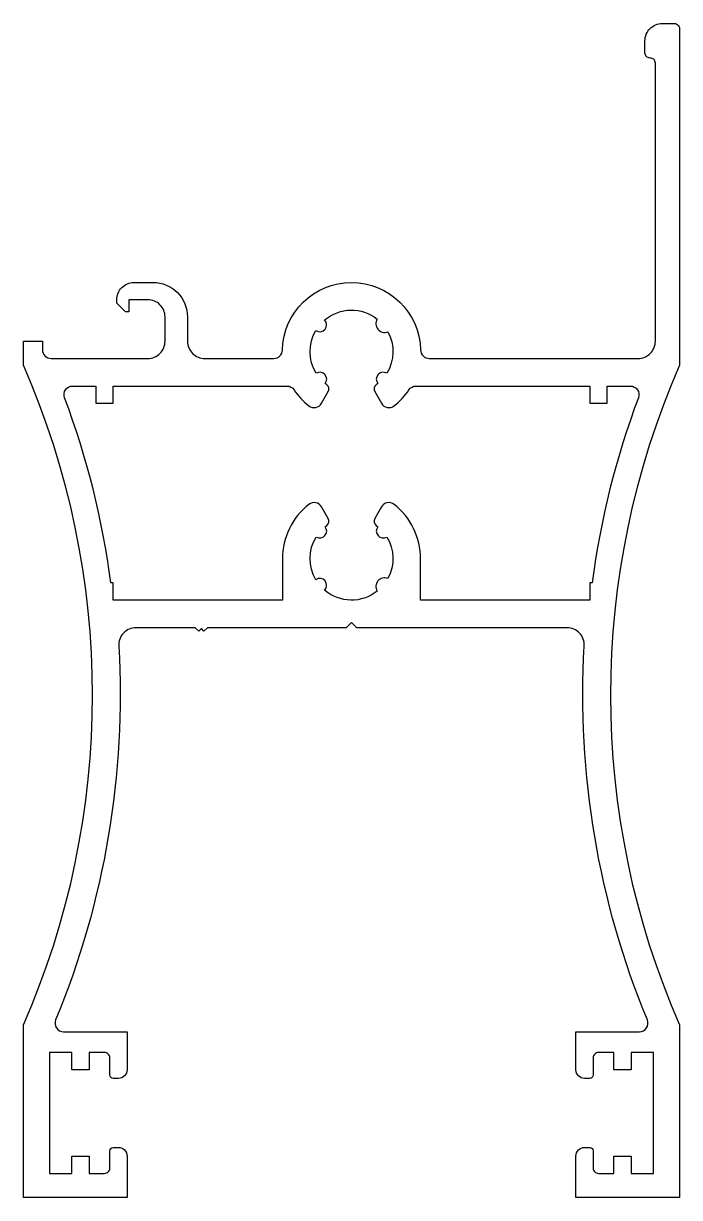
# Model space of a CAD drawing. Extents: x 955.8 to 993.8, y -34.5 to 33.5.
import ezdxf

# ---------------------------------------------------------------- set-up
doc = ezdxf.new("R2010")
doc.units = 0
doc.header["$LTSCALE"] = 15
doc.layers.get('0').update_dxf_attribs({"linetype": 'CONTINUOUS'})

msp = doc.modelspace()

# ---------------------------------------------------------------- linework, layer by layer
for points in [[(974.502, -1.521), (966.456, -1.521), (966.256, -1.721), (966.106, -1.571), (965.956, -1.721), (965.756, -1.521), (962.318, -1.521, 0.431229), (961.32, -2.578, -0.11297), (957.665, -24.229, 0.53436), (958.127, -24.921), (961.802, -24.921), (961.802, -27.121, -0.414214), (961.302, -27.621), (961.002, -27.621, -0.414214), (960.802, -27.421), (960.802, -26.421, 0.414214), (960.502, -26.121), (959.602, -26.121), (959.602, -27.121), (958.602, -27.121), (958.602, -26.121), (957.302, -26.121), (957.302, -33.121), (958.602, -33.121), (958.602, -32.121), (959.602, -32.121), (959.602, -33.121), (960.502, -33.121, 0.414214), (960.802, -32.821), (960.802, -31.821, -0.414214), (961.002, -31.621), (961.302, -31.621, -0.414214), (961.802, -32.121), (961.802, -34.521), (955.802, -34.521), (955.802, -24.521, 0.2094), (955.802, 13.684), (955.802, 15.079), (956.902, 15.079), (956.902, 14.579, 0.414214), (957.402, 14.079), (963.002, 14.079, 0.414214), (964.002, 15.079), (964.002, 16.479, 0.414214), (963.002, 17.479), (961.902, 17.479), (961.902, 16.779), (961.702, 16.779), (961.202, 17.279), (961.202, 17.479, -0.414214), (962.202, 18.479), (963.302, 18.479, -0.414214), (965.302, 16.479), (965.302, 15.079, 0.414214), (966.302, 14.079), (970.303, 14.079, 0.407741), (970.803, 14.568, -0.978092), (978.801, 14.568, 0.407741), (979.301, 14.079), (991.402, 14.079, 0.414214), (992.402, 15.079), (992.402, 31.179, 0.414272), (992.102, 31.479, -0.414214), (991.802, 31.779), (991.802, 32.479, -0.414214), (992.802, 33.479), (993.502, 33.479, -0.414272), (993.802, 33.179), (993.802, 13.684, 0.2094), (993.802, -24.521), (993.802, -34.521), (987.802, -34.521), (987.802, -32.121, -0.414214), (988.302, -31.621), (988.602, -31.621, -0.414214), (988.802, -31.821), (988.802, -32.821, 0.414214), (989.102, -33.121), (990.002, -33.121), (990.002, -32.121), (991.002, -32.121), (991.002, -33.121), (992.302, -33.121), (992.302, -26.121), (991.002, -26.121), (991.002, -27.121), (990.002, -27.121), (990.002, -26.121), (989.102, -26.121, 0.414214), (988.802, -26.421), (988.802, -27.421, -0.414214), (988.602, -27.621), (988.302, -27.621, -0.414214), (987.802, -27.121), (987.802, -24.921), (991.477, -24.921, 0.53436), (991.939, -24.229, -0.11297), (988.284, -2.578, 0.431229), (987.286, -1.521), (975.102, -1.521), (974.802, -1.221)], [(972.733, 15.696, 0.919866), (973.245, 16.306, -0.358846), (976.297, 16.358, 0.737028), (976.911, 15.626, -0.268455), (976.846, 13.223, 0.838421), (976.329, 12.629), (976.225, 12.548, 0.381966), (976.144, 12.156), (976.534, 11.48, 0.45685), (977.276, 11.337, 0.078845), (978.128, 12.257, -0.250468), (978.543, 12.479), (988.611, 12.479), (988.611, 11.479), (989.611, 11.479), (989.611, 12.479), (990.952, 12.479, -0.523504), (991.421, 11.804, 0.05646), (988.734, 1.079), (988.611, 1.079), (988.611, 0.079), (978.802, 0.079), (978.802, 2.479, 0.229889), (977.276, 5.622, 0.45685), (976.534, 5.479), (976.144, 4.803, 0.381966), (976.225, 4.411), (976.329, 4.33, 0.838421), (976.846, 3.736, -0.268455), (976.911, 1.333, 0.737028), (976.297, 0.601, -0.358846), (973.245, 0.653, 0.919866), (972.733, 1.263, -0.277447), (972.757, 3.736, 0.838421), (973.275, 4.33), (973.378, 4.411, 0.381966), (973.46, 4.803), (973.07, 5.479, 0.45685), (972.328, 5.622, 0.229889), (970.802, 2.479), (970.802, 0.079), (960.993, 0.079), (960.993, 1.079), (960.87, 1.079, 0.05646), (958.183, 11.804, -0.523504), (958.651, 12.479), (959.993, 12.479), (959.993, 11.479), (960.993, 11.479), (960.993, 12.479), (971.06, 12.479, -0.250468), (971.476, 12.257, 0.078845), (972.328, 11.337, 0.45685), (973.07, 11.48), (973.46, 12.156, 0.381966), (973.378, 12.548), (973.275, 12.629, 0.838421), (972.757, 13.223, -0.277447)]]:
    msp.add_lwpolyline(points, format="xyb", close=True)

doc.saveas('drawing.dxf')
